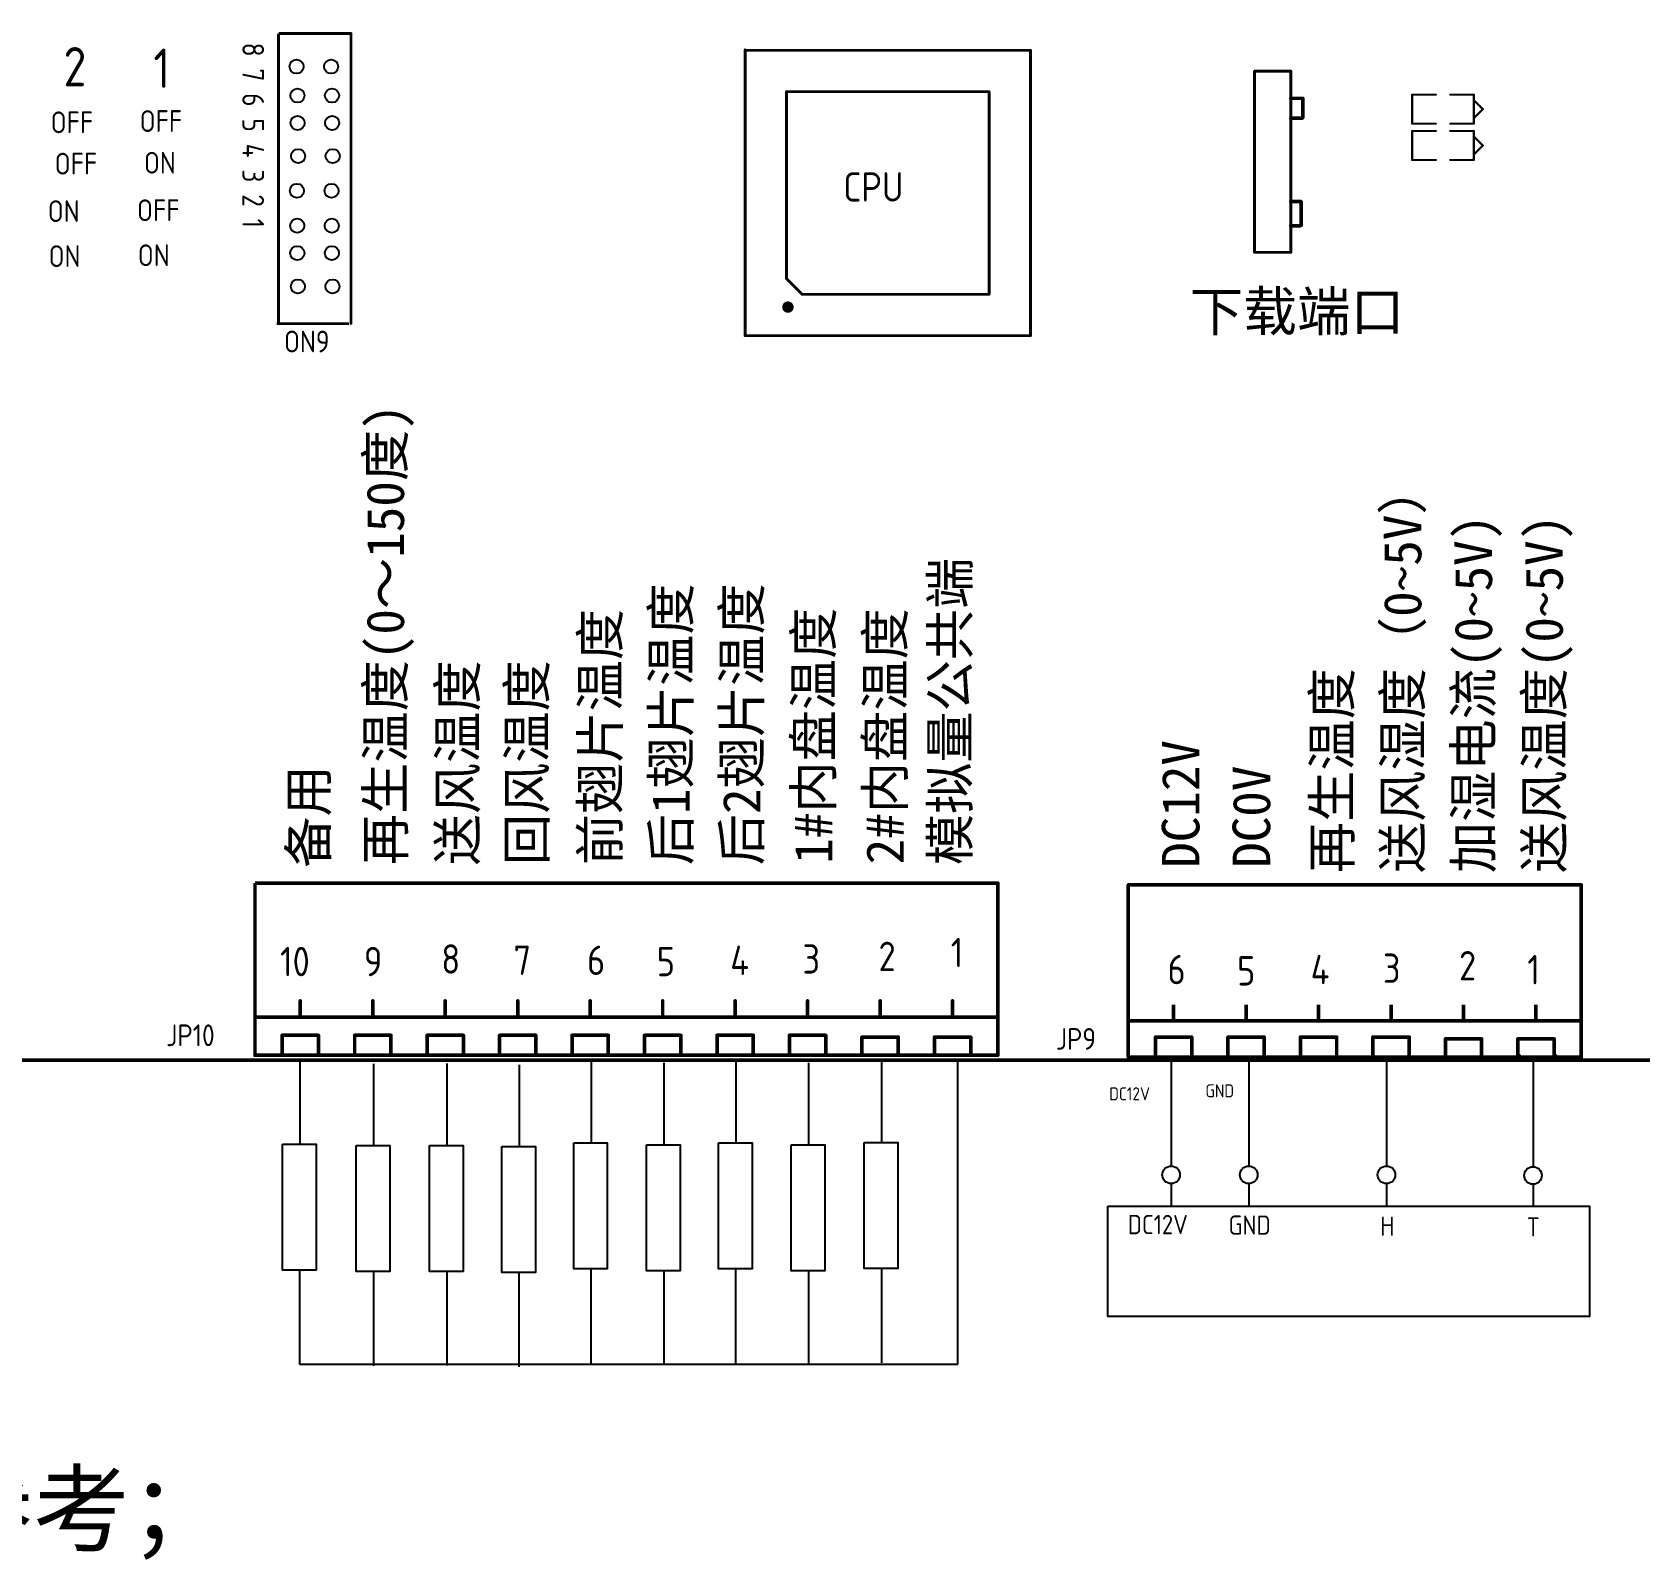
# Model space of a CAD drawing. Extents: x -87154 to -63886, y -546563 to -518689.
# Drawn here: x -78416 to -71871, y -530827 to -524606 of the extents above; entities that cross this region are included whole.
import ezdxf

# ---------------------------------------------------------------- set-up
doc = ezdxf.new("R2010")
doc.units = 0
doc.header["$LTSCALE"] = 1000
doc.header["$MEASUREMENT"] = 0
doc.linetypes.add('ACAD_ISO07W100', pattern=[3, 0, -3])
for name, color, linetype in [('BOTTOMSOLDER', 250, 'Continuous'), ('KEEPOUTLAYER', 250, 'Continuous'), ('TOPOVERLAY', 250, 'Continuous')]:
    doc.layers.add(name, color=color, linetype=linetype)
doc.styles.get("Standard").update_dxf_attribs({"font": 'gbenor.shx', "bigfont": 'gbcbig.shx'})
doc.styles.add('宋体', font='', dxfattribs={"width": 0.8})
doc.styles.get('宋体').set_extended_font_data('SimSun')

msp = doc.modelspace()

# ---------------------------------------------------------------- linework, layer by layer
for p, q in [((-73779.5, -528792.3), (-73779.5, -529223.3)), ((-73463.7, -528792.3), (-73463.7, -529223.3)), ((-72902.9, -528792.3), (-72902.9, -529223.3)), ((-72306.4, -528795), (-72306.4, -529226)), ((-73779.5, -529295.2), (-73779.5, -529386.9)), ((-73463.7, -529295.2), (-73463.7, -529386.9)), ((-72902.9, -529295.2), (-72902.9, -529386.9)), ((-72306.4, -529297.8), (-72306.4, -529389.6))]:
    msp.add_line(p, q)
msp.add_lwpolyline([(-74036.6, -529386.9), (-72077, -529386.9), (-72077, -529835.6), (-74036.6, -529835.6)], close=True)
at = {"color": 0, "lineweight": -2}
for centre in [(-73779.5, -529259.2), (-73463.7, -529259.2), (-72902.9, -529259.2), (-72306.4, -529261.9)]:
    msp.add_circle(centre, 35.9, dxfattribs=at)
at = {"layer": 'BOTTOMSOLDER', "color": 0, "linetype": 'Continuous'}
for p, q in [((-77326.7, -528800.9), (-77326.7, -529134)), ((-77026.4, -528806.7), (-77026.4, -529139.8)), ((-76727.7, -528806.3), (-76727.7, -529139.4)), ((-76433.7, -528810.8), (-76433.7, -529143.9)), ((-76140.9, -528795.8), (-76140.9, -529128.9)), ((-75844.4, -528803.3), (-75844.4, -529136.4)), ((-75551.7, -528795.8), (-75551.7, -529128.9)), ((-75255.2, -528803.3), (-75255.2, -529136.4)), ((-74958, -528794.8), (-74958, -529127.9)), ((-74648.2, -530030.8), (-74648.2, -528792.3)), ((-72126.8, -528792.3), (-72126.8, -528792.3)), ((-77326.7, -529134), (-77326.7, -529134)), ((-77026.4, -529139.8), (-77026.4, -529139.8)), ((-76727.7, -529139.4), (-76727.7, -529139.4)), ((-76433.7, -529143.9), (-76433.7, -529143.9)), ((-76140.9, -529128.9), (-76140.9, -529128.9)), ((-75844.4, -529136.4), (-75844.4, -529136.4)), ((-75551.7, -529128.9), (-75551.7, -529128.9)), ((-75255.2, -529136.4), (-75255.2, -529136.4)), ((-74958, -529127.9), (-74958, -529127.9)), ((-77327.7, -529649.3), (-77327.7, -530030.8)), ((-77027.3, -529655.2), (-77027.3, -530036.6)), ((-76728.7, -529654.8), (-76728.7, -530036.2)), ((-76434.6, -529659.3), (-76434.6, -530040.7)), ((-76141.9, -529644.3), (-76141.9, -530025.7)), ((-75845.4, -529651.8), (-75845.4, -530033.2)), ((-75552.6, -529644.3), (-75552.6, -530025.7)), ((-75256.1, -529651.8), (-75256.1, -530033.2)), ((-74959, -529643.3), (-74959, -530024.7)), ((-77327.7, -530030.8), (-74648.2, -530030.8))]:
    msp.add_line(p, q, dxfattribs=at)
for points in [[(-77397.5, -529134), (-77260.6, -529134), (-77260.6, -529647.1), (-77397.5, -529647.1)], [(-77097.2, -529139.8), (-76960.3, -529139.8), (-76960.3, -529652.9), (-77097.2, -529652.9)], [(-76798.5, -529139.4), (-76661.6, -529139.4), (-76661.6, -529652.5), (-76798.5, -529652.5)], [(-76504.4, -529143.9), (-76367.5, -529143.9), (-76367.5, -529657), (-76504.4, -529657)], [(-76211.7, -529128.9), (-76074.8, -529128.9), (-76074.8, -529642), (-76211.7, -529642)], [(-75915.2, -529136.4), (-75778.3, -529136.4), (-75778.3, -529649.5), (-75915.2, -529649.5)], [(-75622.4, -529128.9), (-75485.6, -529128.9), (-75485.6, -529642), (-75622.4, -529642)], [(-75325.9, -529136.4), (-75189.1, -529136.4), (-75189.1, -529649.5), (-75325.9, -529649.5)], [(-75028.8, -529127.9), (-74891.9, -529127.9), (-74891.9, -529641), (-75028.8, -529641)]]:
    msp.add_lwpolyline(points, close=True, dxfattribs=at)
for centre in [(-77339.9, -524746.3), (-77339.9, -524746.3), (-77199.2, -524746.3), (-77199.2, -524746.3), (-77336.4, -524864.7), (-77195.7, -524864.7), (-77336, -524976.2), (-77336, -524976.2), (-77195.3, -524976.2), (-77195.3, -524976.2), (-77333.6, -525110.9), (-77192.9, -525110.9), (-77338.4, -525252.4), (-77338.4, -525252.4), (-77197.7, -525252.4), (-77197.7, -525252.4), (-77337.4, -525394.5), (-77196.7, -525394.5), (-77336.9, -525505.9), (-77336.9, -525505.9), (-77196.2, -525505.9), (-77196.2, -525505.9), (-77334.6, -525641.7), (-77193.9, -525641.7)]:
    msp.add_circle(centre, 28.7, dxfattribs=at)
at = {"layer": 'KEEPOUTLAYER', "color": 0, "const_width": 14.8}
msp.add_lwpolyline([(-81084.5, -528792.3), (-64125.6, -528792.3)], dxfattribs=at)
at = {"layer": 'TOPOVERLAY', "color": 0}
for points, const_width in [([(-77413.2, -525792.3), (-77413.2, -524612.2)], 11.6), ([(-77413.2, -524612.2), (-77118.2, -524612.2)], 11.6), ([(-77118.2, -525792.3), (-77118.2, -524612.2)], 11.6), ([(-75513.9, -525842.1), (-75513.9, -524678.6)], 11.6), ([(-75513.9, -524680.5), (-74352.3, -524680.5)], 11.6), ([(-74352.3, -525842.1), (-74352.3, -524680.5)], 11.6), ([(-73439.9, -525502.8), (-73439.9, -524765.2)], 11.6), ([(-73439.9, -524765.2), (-73292.3, -524765.2)], 11.6), ([(-73292.3, -525502.8), (-73292.3, -524765.2)], 11.6), ([(-75345.5, -525609.8), (-75345.5, -524849)], 11.6), ([(-75345.5, -524849), (-74520.7, -524849)], 11.6), ([(-74520.7, -525673.7), (-74520.7, -524849)], 11.6), ([(-73292.3, -524875.9), (-73243.6, -524875.9)], 14.8), ([(-73243.6, -524954.1), (-73243.6, -524875.9)], 14.8), ([(-72798.1, -524861.1), (-72702.3, -524861.1)], 8.85), ([(-72798.1, -524979.1), (-72798.1, -524861.1)], 8.85), ([(-72643.2, -524861.1), (-72547.4, -524861.1)], 8.85), ([(-72547.4, -524979.1), (-72547.4, -524861.1)], 8.85), ([(-72547.4, -524883.3), (-72510.5, -524920.1)], 8.85), ([(-73292.3, -524957), (-73280.9, -524957)], 14.8), ([(-73280.9, -524957), (-73258, -524957)], 14.8), ([(-73258, -524957), (-73246.6, -524957)], 14.8), ([(-73246.6, -524957), (-73243.6, -524954.1)], 14.8), ([(-72547.4, -524957), (-72510.5, -524920.1)], 8.85), ([(-72798.1, -524979.1), (-72702.3, -524979.1)], 8.85), ([(-72798.1, -525008.6), (-72702.3, -525008.6)], 8.85), ([(-72798.1, -525126.7), (-72798.1, -525008.6)], 8.85), ([(-72643.2, -524979.1), (-72547.4, -524979.1)], 8.85), ([(-72643.2, -525008.6), (-72547.4, -525008.6)], 8.85), ([(-72547.4, -525126.7), (-72547.4, -525008.6)], 8.85), ([(-72547.4, -525030.8), (-72510.5, -525067.7)], 8.85), ([(-72547.4, -525104.5), (-72510.5, -525067.7)], 8.85), ([(-72798.1, -525126.7), (-72702.3, -525126.7)], 8.85), ([(-72643.2, -525126.7), (-72547.4, -525126.7)], 8.85), ([(-73292.3, -525296.3), (-73251, -525296.3)], 14.8), ([(-73251, -525296.3), (-73249.6, -525297.8)], 14.8), ([(-73249.6, -525392.2), (-73249.6, -525297.8)], 14.8), ([(-73292.3, -525395.1), (-73255.5, -525395.1)], 14.8), ([(-73255.5, -525395.1), (-73249.6, -525392.2)], 14.8), ([(-73439.9, -525502.8), (-73292.3, -525502.8)], 11.6), ([(-75345.5, -525609.8), (-75281.6, -525673.7)], 11.6), ([(-75281.6, -525673.7), (-74520.7, -525673.7)], 11.6), ([(-77421.6, -525793.6), (-77126.5, -525793.6)], 11.6), ([(-75513.9, -525842.1), (-74352.3, -525842.1)], 11.6), ([(-77509.1, -528772.2), (-77509.1, -528071.5)], 14.8), ([(-77509.1, -528071.5), (-74485, -528071.5)], 14.8), ([(-74485, -528772.2), (-74485, -528071.5)], 14.8), ([(-73953.9, -528078.9), (-72109.9, -528078.9)], 14.8), ([(-73953.9, -528779.6), (-73953.9, -528078.9)], 14.8), ([(-72109.9, -528779.6), (-72109.9, -528078.9)], 14.8), ([(-77324.7, -528617.3), (-77324.7, -528551)], 14.8), ([(-77029.7, -528617.3), (-77029.7, -528551)], 14.8), ([(-76734.6, -528617.3), (-76734.6, -528551)], 14.8), ([(-76439.6, -528617.3), (-76439.6, -528551)], 14.8), ([(-76144.6, -528617.3), (-76144.6, -528551)], 14.8), ([(-75849.5, -528617.3), (-75849.5, -528551)], 14.8), ([(-75554.5, -528617.3), (-75554.5, -528551)], 14.8), ([(-75259.4, -528617.3), (-75259.4, -528551)], 14.8), ([(-74964.4, -528617.3), (-74964.4, -528551)], 14.8), ([(-74669.4, -528617.3), (-74669.4, -528551)], 14.8), ([(-73769.5, -528632.1), (-73769.5, -528565.7)], 14.8), ([(-73474.5, -528632.1), (-73474.5, -528565.7)], 14.8), ([(-73179.4, -528632.1), (-73179.4, -528565.7)], 14.8), ([(-72884.4, -528632.1), (-72884.4, -528565.7)], 14.8), ([(-72589.3, -528632.1), (-72589.3, -528565.7)], 14.8), ([(-72294.3, -528632.1), (-72294.3, -528565.7)], 14.8), ([(-77509.1, -528617.3), (-75665.1, -528617.3)], 14.8), ([(-75738.9, -528617.3), (-74485, -528617.3)], 14.8), ([(-73953.9, -528632.1), (-73297.4, -528632.1)], 14.8), ([(-73363.8, -528632.1), (-72109.9, -528632.1)], 14.8), ([(-77398.5, -528764.9), (-77398.5, -528691.1)], 14.8), ([(-77398.5, -528691.1), (-77251, -528691.1)], 14.8), ([(-77251, -528764.9), (-77251, -528691.1)], 14.8), ([(-77103.4, -528691.1), (-76955.9, -528691.1)], 14.8), ([(-77103.4, -528764.9), (-77103.4, -528691.1)], 14.8), ([(-76955.9, -528764.9), (-76955.9, -528691.1)], 14.8), ([(-76808.4, -528764.9), (-76808.4, -528691.1)], 14.8), ([(-76808.4, -528691.1), (-76660.9, -528691.1)], 14.8), ([(-76660.9, -528764.9), (-76660.9, -528691.1)], 14.8), ([(-76513.4, -528691.1), (-76365.8, -528691.1)], 14.8), ([(-76513.4, -528764.9), (-76513.4, -528691.1)], 14.8), ([(-76365.8, -528764.9), (-76365.8, -528691.1)], 14.8), ([(-76218.3, -528691.1), (-76070.8, -528691.1)], 14.8), ([(-76218.3, -528764.9), (-76218.3, -528691.1)], 14.8), ([(-76070.8, -528764.9), (-76070.8, -528691.1)], 14.8), ([(-75923.3, -528691.1), (-75775.8, -528691.1)], 14.8), ([(-75923.3, -528764.9), (-75923.3, -528691.1)], 14.8), ([(-75775.8, -528764.9), (-75775.8, -528691.1)], 14.8), ([(-75628.2, -528691.1), (-75480.7, -528691.1)], 14.8), ([(-75628.2, -528764.9), (-75628.2, -528691.1)], 14.8), ([(-75480.7, -528764.9), (-75480.7, -528691.1)], 14.8), ([(-75333.2, -528764.9), (-75333.2, -528691.1)], 14.8), ([(-75333.2, -528691.1), (-75185.7, -528691.1)], 14.8), ([(-75185.7, -528764.9), (-75185.7, -528691.1)], 14.8), ([(-75038.2, -528772.2), (-75038.2, -528698.5)], 14.8), ([(-75038.2, -528698.5), (-74890.6, -528698.5)], 14.8), ([(-74890.6, -528772.2), (-74890.6, -528698.5)], 14.8), ([(-74743.1, -528698.5), (-74595.6, -528698.5)], 14.8), ([(-74743.1, -528772.2), (-74743.1, -528698.5)], 14.8), ([(-74595.6, -528772.2), (-74595.6, -528698.5)], 14.8), ([(-73843.3, -528772.2), (-73843.3, -528698.5)], 14.8), ([(-73843.3, -528698.5), (-73695.7, -528698.5)], 14.8), ([(-73695.7, -528772.2), (-73695.7, -528698.5)], 14.8), ([(-73548.2, -528772.2), (-73548.2, -528698.5)], 14.8), ([(-73548.2, -528698.5), (-73400.7, -528698.5)], 14.8), ([(-73400.7, -528772.2), (-73400.7, -528698.5)], 14.8), ([(-73253.2, -528772.2), (-73253.2, -528698.5)], 14.8), ([(-73253.2, -528698.5), (-73105.7, -528698.5)], 14.8), ([(-73105.7, -528772.2), (-73105.7, -528698.5)], 14.8), ([(-72958.1, -528698.5), (-72810.6, -528698.5)], 14.8), ([(-72958.1, -528772.2), (-72958.1, -528698.5)], 14.8), ([(-72810.6, -528772.2), (-72810.6, -528698.5)], 14.8), ([(-72663.1, -528705.8), (-72515.6, -528705.8)], 14.8), ([(-72663.1, -528779.6), (-72663.1, -528705.8)], 14.8), ([(-72515.6, -528779.6), (-72515.6, -528705.8)], 14.8), ([(-72368.1, -528779.6), (-72368.1, -528705.8)], 14.8), ([(-72368.1, -528705.8), (-72220.5, -528705.8)], 14.8), ([(-72220.5, -528779.6), (-72220.5, -528705.8)], 14.8), ([(-77509.1, -528772.2), (-74485, -528772.2)], 14.8), ([(-73953.9, -528779.6), (-72109.9, -528779.6)], 14.8)]:
    msp.add_lwpolyline(points, dxfattribs=dict(at, const_width=const_width))
for points, const_width in [([(-77121.1, -524612.2, 1), (-77115.3, -524612.2, 1)], 5.81), ([(-77121.1, -524612.2, 1), (-77115.3, -524612.2, 1)], 5.81), ([(-75516.8, -524678.6, 1), (-75511, -524678.6, 1)], 5.81), ([(-75516.8, -524680.5, 1), (-75511, -524680.5, 1)], 5.81), ([(-74355.2, -524680.5, 1), (-74349.4, -524680.5, 1)], 5.81), ([(-74355.2, -524680.5, 1), (-74349.4, -524680.5, 1)], 5.81), ([(-73442.8, -524765.2, 1), (-73436.9, -524765.2, 1)], 5.81), ([(-73442.8, -524765.2, 1), (-73436.9, -524765.2, 1)], 5.81), ([(-73295.2, -524765.2, 1), (-73289.4, -524765.2, 1)], 5.81), ([(-73295.2, -524765.2, 1), (-73289.4, -524765.2, 1)], 5.81), ([(-75348.4, -524849, 1), (-75342.6, -524849, 1)], 5.81), ([(-75348.4, -524849, 1), (-75342.6, -524849, 1)], 5.81), ([(-74523.6, -524849, 1), (-74517.8, -524849, 1)], 5.81), ([(-74523.6, -524849, 1), (-74517.8, -524849, 1)], 5.81), ([(-73296, -524875.9, 1), (-73288.6, -524875.9, 1)], 7.38), ([(-73247.3, -524875.9, 1), (-73240, -524875.9, 1)], 7.38), ([(-73247.3, -524875.9, 1), (-73240, -524875.9, 1)], 7.38), ([(-72800.4, -524861.1, 1), (-72795.9, -524861.1, 1)], 4.43), ([(-72800.4, -524861.1, 1), (-72795.9, -524861.1, 1)], 4.43), ([(-72704.5, -524861.1, 1), (-72700, -524861.1, 1)], 4.43), ([(-72645.5, -524861.1, 1), (-72641, -524861.1, 1)], 4.43), ([(-72549.6, -524861.1, 1), (-72545.1, -524861.1, 1)], 4.43), ([(-72549.6, -524861.1, 1), (-72545.1, -524861.1, 1)], 4.43), ([(-72549.6, -524883.3, 1), (-72545.1, -524883.3, 1)], 4.43), ([(-73296, -524957, 1), (-73288.6, -524957, 1)], 7.38), ([(-73284.6, -524957, 1), (-73277.2, -524957, 1)], 7.38), ([(-73284.6, -524957, 1), (-73277.2, -524957, 1)], 7.38), ([(-73261.7, -524957, 1), (-73254.3, -524957, 1)], 7.38), ([(-73261.7, -524957, 1), (-73254.3, -524957, 1)], 7.38), ([(-73250.3, -524957, 1), (-73242.9, -524957, 1)], 7.38), ([(-73250.3, -524957, 1), (-73242.9, -524957, 1)], 7.38), ([(-73247.3, -524954.1, 1), (-73240, -524954.1, 1)], 7.38), ([(-73247.3, -524954.1, 1), (-73240, -524954.1, 1)], 7.38), ([(-72549.6, -524957, 1), (-72545.1, -524957, 1)], 4.43), ([(-72512.7, -524920.1, 1), (-72508.3, -524920.1, 1)], 4.43), ([(-72512.7, -524920.1, 1), (-72508.3, -524920.1, 1)], 4.43), ([(-72800.4, -524979.1, 1), (-72795.9, -524979.1, 1)], 4.43), ([(-72800.4, -524979.1, 1), (-72795.9, -524979.1, 1)], 4.43), ([(-72800.4, -525008.6, 1), (-72795.9, -525008.6, 1)], 4.43), ([(-72800.4, -525008.6, 1), (-72795.9, -525008.6, 1)], 4.43), ([(-72704.5, -524979.1, 1), (-72700, -524979.1, 1)], 4.43), ([(-72704.5, -525008.6, 1), (-72700, -525008.6, 1)], 4.43), ([(-72645.5, -524979.1, 1), (-72641, -524979.1, 1)], 4.43), ([(-72645.5, -525008.6, 1), (-72641, -525008.6, 1)], 4.43), ([(-72549.6, -524979.1, 1), (-72545.1, -524979.1, 1)], 4.43), ([(-72549.6, -524979.1, 1), (-72545.1, -524979.1, 1)], 4.43), ([(-72549.6, -525008.6, 1), (-72545.1, -525008.6, 1)], 4.43), ([(-72549.6, -525008.6, 1), (-72545.1, -525008.6, 1)], 4.43), ([(-72549.6, -525030.8, 1), (-72545.1, -525030.8, 1)], 4.43), ([(-72512.7, -525067.7, 1), (-72508.3, -525067.7, 1)], 4.43), ([(-72512.7, -525067.7, 1), (-72508.3, -525067.7, 1)], 4.43), ([(-72800.4, -525126.7, 1), (-72795.9, -525126.7, 1)], 4.43), ([(-72800.4, -525126.7, 1), (-72795.9, -525126.7, 1)], 4.43), ([(-72704.5, -525126.7, 1), (-72700, -525126.7, 1)], 4.43), ([(-72645.5, -525126.7, 1), (-72641, -525126.7, 1)], 4.43), ([(-72549.6, -525104.5, 1), (-72545.1, -525104.5, 1)], 4.43), ([(-72549.6, -525126.7, 1), (-72545.1, -525126.7, 1)], 4.43), ([(-72549.6, -525126.7, 1), (-72545.1, -525126.7, 1)], 4.43), ([(-73296, -525296.3, 1), (-73288.6, -525296.3, 1)], 7.38), ([(-73254.7, -525296.3, 1), (-73247.3, -525296.3, 1)], 7.38), ([(-73254.7, -525296.3, 1), (-73247.3, -525296.3, 1)], 7.38), ([(-73253.2, -525297.8, 1), (-73245.9, -525297.8, 1)], 7.38), ([(-73253.2, -525297.8, 1), (-73245.9, -525297.8, 1)], 7.38), ([(-73296, -525395.1, 1), (-73288.6, -525395.1, 1)], 7.38), ([(-73259.1, -525395.1, 1), (-73251.8, -525395.1, 1)], 7.38), ([(-73259.1, -525395.1, 1), (-73251.8, -525395.1, 1)], 7.38), ([(-73253.2, -525392.2, 1), (-73245.9, -525392.2, 1)], 7.38), ([(-73253.2, -525392.2, 1), (-73245.9, -525392.2, 1)], 7.38), ([(-73442.8, -525502.8, 1), (-73436.9, -525502.8, 1)], 5.81), ([(-73442.8, -525502.8, 1), (-73436.9, -525502.8, 1)], 5.81), ([(-73295.2, -525502.8, 1), (-73289.4, -525502.8, 1)], 5.81), ([(-73295.2, -525502.8, 1), (-73289.4, -525502.8, 1)], 5.81), ([(-75348.4, -525609.8, 1), (-75342.6, -525609.8, 1)], 5.81), ([(-75348.4, -525609.8, 1), (-75342.6, -525609.8, 1)], 5.81), ([(-75284.5, -525673.7, 1), (-75278.7, -525673.7, 1)], 5.81), ([(-75284.5, -525673.7, 1), (-75278.7, -525673.7, 1)], 5.81), ([(-74523.6, -525673.7, 1), (-74517.8, -525673.7, 1)], 5.81), ([(-74523.6, -525673.7, 1), (-74517.8, -525673.7, 1)], 5.81), ([(-75328, -525726, 1), (-75351.3, -525726, 1)], 23.2), ([(-75357.1, -525726, 1), (-75345.5, -525726, 1)], 11.6), ([(-75333.8, -525726, 1), (-75322.2, -525726, 1)], 11.6), ([(-77416.1, -525792.3, 1), (-77410.3, -525792.3, 1)], 5.81), ([(-77416.1, -525792.3, 1), (-77410.3, -525792.3, 1)], 5.81), ([(-77121.1, -525792.3, 1), (-77115.3, -525792.3, 1)], 5.81), ([(-77121.1, -525792.3, 1), (-77115.3, -525792.3, 1)], 5.81), ([(-75516.8, -525842.1, 1), (-75511, -525842.1, 1)], 5.81), ([(-75516.8, -525842.1, 1), (-75511, -525842.1, 1)], 5.81), ([(-74355.2, -525842.1, 1), (-74349.4, -525842.1, 1)], 5.81), ([(-74355.2, -525842.1, 1), (-74349.4, -525842.1, 1)], 5.81), ([(-74488.7, -528071.5, 1), (-74481.3, -528071.5, 1)], 7.38), ([(-74488.7, -528071.5, 1), (-74481.3, -528071.5, 1)], 7.38), ([(-73957.6, -528078.9, 1), (-73950.2, -528078.9, 1)], 7.38), ([(-73957.6, -528078.9, 1), (-73950.2, -528078.9, 1)], 7.38), ([(-72113.6, -528078.9, 1), (-72106.2, -528078.9, 1)], 7.38), ([(-72113.6, -528078.9, 1), (-72106.2, -528078.9, 1)], 7.38), ([(-77328.4, -528551, 1), (-77321, -528551, 1)], 7.38), ([(-77033.4, -528551, 1), (-77026, -528551, 1)], 7.38), ([(-76738.3, -528551, 1), (-76730.9, -528551, 1)], 7.38), ([(-76443.3, -528551, 1), (-76435.9, -528551, 1)], 7.38), ([(-76148.2, -528551, 1), (-76140.9, -528551, 1)], 7.38), ([(-75853.2, -528551, 1), (-75845.8, -528551, 1)], 7.38), ([(-75558.2, -528551, 1), (-75550.8, -528551, 1)], 7.38), ([(-75263.1, -528551, 1), (-75255.8, -528551, 1)], 7.38), ([(-74968.1, -528551, 1), (-74960.7, -528551, 1)], 7.38), ([(-74673.1, -528551, 1), (-74665.7, -528551, 1)], 7.38), ([(-77512.8, -528617.3, 1), (-77505.4, -528617.3, 1)], 7.38), ([(-77328.4, -528617.3, 1), (-77321, -528617.3, 1)], 7.38), ([(-77033.4, -528617.3, 1), (-77026, -528617.3, 1)], 7.38), ([(-76738.3, -528617.3, 1), (-76730.9, -528617.3, 1)], 7.38), ([(-76443.3, -528617.3, 1), (-76435.9, -528617.3, 1)], 7.38), ([(-76148.2, -528617.3, 1), (-76140.9, -528617.3, 1)], 7.38), ([(-75853.2, -528617.3, 1), (-75845.8, -528617.3, 1)], 7.38), ([(-75742.6, -528617.3, 1), (-75735.2, -528617.3, 1)], 7.38), ([(-75668.8, -528617.3, 1), (-75661.4, -528617.3, 1)], 7.38), ([(-75558.2, -528617.3, 1), (-75550.8, -528617.3, 1)], 7.38), ([(-75263.1, -528617.3, 1), (-75255.8, -528617.3, 1)], 7.38), ([(-74968.1, -528617.3, 1), (-74960.7, -528617.3, 1)], 7.38), ([(-74673.1, -528617.3, 1), (-74665.7, -528617.3, 1)], 7.38), ([(-74488.7, -528617.3, 1), (-74481.3, -528617.3, 1)], 7.38), ([(-73957.6, -528632.1, 1), (-73950.2, -528632.1, 1)], 7.38), ([(-73773.2, -528632.1, 1), (-73765.8, -528632.1, 1)], 7.38), ([(-73478.1, -528632.1, 1), (-73470.8, -528632.1, 1)], 7.38), ([(-73367.5, -528632.1, 1), (-73360.1, -528632.1, 1)], 7.38), ([(-73301.1, -528632.1, 1), (-73293.7, -528632.1, 1)], 7.38), ([(-73183.1, -528632.1, 1), (-73175.7, -528632.1, 1)], 7.38), ([(-72888.1, -528632.1, 1), (-72880.7, -528632.1, 1)], 7.38), ([(-72593, -528632.1, 1), (-72585.7, -528632.1, 1)], 7.38), ([(-72298, -528632.1, 1), (-72290.6, -528632.1, 1)], 7.38), ([(-72113.6, -528632.1, 1), (-72106.2, -528632.1, 1)], 7.38), ([(-77402.2, -528691.1, 1), (-77394.8, -528691.1, 1)], 7.38), ([(-77402.2, -528691.1, 1), (-77394.8, -528691.1, 1)], 7.38), ([(-77254.6, -528691.1, 1), (-77247.3, -528691.1, 1)], 7.38), ([(-77254.6, -528691.1, 1), (-77247.3, -528691.1, 1)], 7.38), ([(-77107.1, -528691.1, 1), (-77099.7, -528691.1, 1)], 7.38), ([(-77107.1, -528691.1, 1), (-77099.7, -528691.1, 1)], 7.38), ([(-76959.6, -528691.1, 1), (-76952.2, -528691.1, 1)], 7.38), ([(-76959.6, -528691.1, 1), (-76952.2, -528691.1, 1)], 7.38), ([(-76812.1, -528691.1, 1), (-76804.7, -528691.1, 1)], 7.38), ([(-76812.1, -528691.1, 1), (-76804.7, -528691.1, 1)], 7.38), ([(-76664.6, -528691.1, 1), (-76657.2, -528691.1, 1)], 7.38), ([(-76664.6, -528691.1, 1), (-76657.2, -528691.1, 1)], 7.38), ([(-76517, -528691.1, 1), (-76509.7, -528691.1, 1)], 7.38), ([(-76517, -528691.1, 1), (-76509.7, -528691.1, 1)], 7.38), ([(-76369.5, -528691.1, 1), (-76362.2, -528691.1, 1)], 7.38), ([(-76369.5, -528691.1, 1), (-76362.2, -528691.1, 1)], 7.38), ([(-76222, -528691.1, 1), (-76214.6, -528691.1, 1)], 7.38), ([(-76222, -528691.1, 1), (-76214.6, -528691.1, 1)], 7.38), ([(-76074.5, -528691.1, 1), (-76067.1, -528691.1, 1)], 7.38), ([(-76074.5, -528691.1, 1), (-76067.1, -528691.1, 1)], 7.38), ([(-75927, -528691.1, 1), (-75919.6, -528691.1, 1)], 7.38), ([(-75927, -528691.1, 1), (-75919.6, -528691.1, 1)], 7.38), ([(-75779.4, -528691.1, 1), (-75772.1, -528691.1, 1)], 7.38), ([(-75779.4, -528691.1, 1), (-75772.1, -528691.1, 1)], 7.38), ([(-75631.9, -528691.1, 1), (-75624.6, -528691.1, 1)], 7.38), ([(-75631.9, -528691.1, 1), (-75624.6, -528691.1, 1)], 7.38), ([(-75484.4, -528691.1, 1), (-75477, -528691.1, 1)], 7.38), ([(-75484.4, -528691.1, 1), (-75477, -528691.1, 1)], 7.38), ([(-75336.9, -528691.1, 1), (-75329.5, -528691.1, 1)], 7.38), ([(-75336.9, -528691.1, 1), (-75329.5, -528691.1, 1)], 7.38), ([(-75189.4, -528691.1, 1), (-75182, -528691.1, 1)], 7.38), ([(-75189.4, -528691.1, 1), (-75182, -528691.1, 1)], 7.38), ([(-75041.9, -528698.5, 1), (-75034.5, -528698.5, 1)], 7.38), ([(-75041.9, -528698.5, 1), (-75034.5, -528698.5, 1)], 7.38), ([(-74894.3, -528698.5, 1), (-74887, -528698.5, 1)], 7.38), ([(-74894.3, -528698.5, 1), (-74887, -528698.5, 1)], 7.38), ([(-74746.8, -528698.5, 1), (-74739.4, -528698.5, 1)], 7.38), ([(-74746.8, -528698.5, 1), (-74739.4, -528698.5, 1)], 7.38), ([(-74599.3, -528698.5, 1), (-74591.9, -528698.5, 1)], 7.38), ([(-74599.3, -528698.5, 1), (-74591.9, -528698.5, 1)], 7.38), ([(-73846.9, -528698.5, 1), (-73839.6, -528698.5, 1)], 7.38), ([(-73846.9, -528698.5, 1), (-73839.6, -528698.5, 1)], 7.38), ([(-73699.4, -528698.5, 1), (-73692.1, -528698.5, 1)], 7.38), ([(-73699.4, -528698.5, 1), (-73692.1, -528698.5, 1)], 7.38), ([(-73551.9, -528698.5, 1), (-73544.5, -528698.5, 1)], 7.38), ([(-73551.9, -528698.5, 1), (-73544.5, -528698.5, 1)], 7.38), ([(-73404.4, -528698.5, 1), (-73397, -528698.5, 1)], 7.38), ([(-73404.4, -528698.5, 1), (-73397, -528698.5, 1)], 7.38), ([(-73256.9, -528698.5, 1), (-73249.5, -528698.5, 1)], 7.38), ([(-73256.9, -528698.5, 1), (-73249.5, -528698.5, 1)], 7.38), ([(-73109.4, -528698.5, 1), (-73102, -528698.5, 1)], 7.38), ([(-73109.4, -528698.5, 1), (-73102, -528698.5, 1)], 7.38), ([(-72961.8, -528698.5, 1), (-72954.5, -528698.5, 1)], 7.38), ([(-72961.8, -528698.5, 1), (-72954.5, -528698.5, 1)], 7.38), ([(-72814.3, -528698.5, 1), (-72806.9, -528698.5, 1)], 7.38), ([(-72814.3, -528698.5, 1), (-72806.9, -528698.5, 1)], 7.38), ([(-72666.8, -528705.8, 1), (-72659.4, -528705.8, 1)], 7.38), ([(-72666.8, -528705.8, 1), (-72659.4, -528705.8, 1)], 7.38), ([(-72519.3, -528705.8, 1), (-72511.9, -528705.8, 1)], 7.38), ([(-72519.3, -528705.8, 1), (-72511.9, -528705.8, 1)], 7.38), ([(-72371.8, -528705.8, 1), (-72364.4, -528705.8, 1)], 7.38), ([(-72371.8, -528705.8, 1), (-72364.4, -528705.8, 1)], 7.38), ([(-72224.2, -528705.8, 1), (-72216.9, -528705.8, 1)], 7.38), ([(-72224.2, -528705.8, 1), (-72216.9, -528705.8, 1)], 7.38), ([(-77402.2, -528764.9, 1), (-77394.8, -528764.9, 1)], 7.38), ([(-77254.6, -528764.9, 1), (-77247.3, -528764.9, 1)], 7.38), ([(-77107.1, -528764.9, 1), (-77099.7, -528764.9, 1)], 7.38), ([(-76959.6, -528764.9, 1), (-76952.2, -528764.9, 1)], 7.38), ([(-76812.1, -528764.9, 1), (-76804.7, -528764.9, 1)], 7.38), ([(-76664.6, -528764.9, 1), (-76657.2, -528764.9, 1)], 7.38), ([(-76517, -528764.9, 1), (-76509.7, -528764.9, 1)], 7.38), ([(-76369.5, -528764.9, 1), (-76362.2, -528764.9, 1)], 7.38), ([(-76222, -528764.9, 1), (-76214.6, -528764.9, 1)], 7.38), ([(-76074.5, -528764.9, 1), (-76067.1, -528764.9, 1)], 7.38), ([(-75927, -528764.9, 1), (-75919.6, -528764.9, 1)], 7.38), ([(-75779.4, -528764.9, 1), (-75772.1, -528764.9, 1)], 7.38), ([(-75631.9, -528764.9, 1), (-75624.6, -528764.9, 1)], 7.38), ([(-75484.4, -528764.9, 1), (-75477, -528764.9, 1)], 7.38), ([(-75336.9, -528764.9, 1), (-75329.5, -528764.9, 1)], 7.38), ([(-75189.4, -528764.9, 1), (-75182, -528764.9, 1)], 7.38), ([(-77512.8, -528772.2, 1), (-77505.4, -528772.2, 1)], 7.38), ([(-77512.8, -528772.2, 1), (-77505.4, -528772.2, 1)], 7.38), ([(-75041.9, -528772.2, 1), (-75034.5, -528772.2, 1)], 7.38), ([(-74894.3, -528772.2, 1), (-74887, -528772.2, 1)], 7.38), ([(-74746.8, -528772.2, 1), (-74739.4, -528772.2, 1)], 7.38), ([(-74599.3, -528772.2, 1), (-74591.9, -528772.2, 1)], 7.38), ([(-74488.7, -528772.2, 1), (-74481.3, -528772.2, 1)], 7.38), ([(-74488.7, -528772.2, 1), (-74481.3, -528772.2, 1)], 7.38), ([(-73957.6, -528779.6, 1), (-73950.2, -528779.6, 1)], 7.38), ([(-73957.6, -528779.6, 1), (-73950.2, -528779.6, 1)], 7.38), ([(-73846.9, -528772.2, 1), (-73839.6, -528772.2, 1)], 7.38), ([(-73699.4, -528772.2, 1), (-73692.1, -528772.2, 1)], 7.38), ([(-73551.9, -528772.2, 1), (-73544.5, -528772.2, 1)], 7.38), ([(-73404.4, -528772.2, 1), (-73397, -528772.2, 1)], 7.38), ([(-73256.9, -528772.2, 1), (-73249.5, -528772.2, 1)], 7.38), ([(-73109.4, -528772.2, 1), (-73102, -528772.2, 1)], 7.38), ([(-72961.8, -528772.2, 1), (-72954.5, -528772.2, 1)], 7.38), ([(-72814.3, -528772.2, 1), (-72806.9, -528772.2, 1)], 7.38), ([(-72666.8, -528779.6, 1), (-72659.4, -528779.6, 1)], 7.38), ([(-72519.3, -528779.6, 1), (-72511.9, -528779.6, 1)], 7.38), ([(-72371.8, -528779.6, 1), (-72364.4, -528779.6, 1)], 7.38), ([(-72365.4, -528774.9, 1), (-72358, -528774.9, 1)], 7.38), ([(-72224.2, -528779.6, 1), (-72216.9, -528779.6, 1)], 7.38), ([(-72217.8, -528774.9, 1), (-72210.5, -528774.9, 1)], 7.38), ([(-72113.6, -528779.6, 1), (-72106.2, -528779.6, 1)], 7.38), ([(-72113.6, -528779.6, 1), (-72106.2, -528779.6, 1)], 7.38)]:
    msp.add_lwpolyline(points, format="xyb", close=True, dxfattribs=dict(at, const_width=const_width))

# ---------------------------------------------------------------- texts
at = {"linetype": 'ACAD_ISO07W100', "style": '宋体'}
for s, p in [('再生温度(0～150度)', (-76902.4, -527998.4)), ('送风湿度（0~5V）', (-72761, -528030.8)), ('加湿电流(0~5V)', (-72473, -528030.8)), ('送风温度(0~5V)', (-72185, -528030.8)), ('模拟量公共端', (-74603.9, -527998.4)), ('后1翅片温度', (-75739.9, -527998.4)), ('后2翅片温度', (-75451.9, -527998.4)), ('前翅片温度', (-76027.9, -527998.4)), ('1#内盘温度', (-75159.4, -527992.6)), ('2#内盘温度', (-74867.9, -527995)), ('送风温度', (-76608.4, -527999.5)), ('回风温度', (-76326.4, -527998.4)), ('再生温度', (-73049, -528030.8)), ('DC12V', (-73664.4, -528009.2)), ('备用', (-77215.5, -528009.2)), ('DC0V', (-73376.4, -528009.2))]:
    msp.add_text(s, height=153, rotation=90, dxfattribs=at).set_placement(p)
at = {"color": 0, "style": '宋体'}
msp.add_text('1、此电气连接示意图仅供参考；', height=288, dxfattribs=at).set_placement((-83322.3, -530763.7))
at = {"layer": 'BOTTOMSOLDER', "color": 0, "linetype": 'Continuous', "attachment_point": 1}
for s, insert, char_height, width in [('2', (-78289, -524667.2), 160.2, 54.283), ('1', (-77922.5, -524673.4), 160.2, 54.283), ('{\\fSimSun|b0|i0|c134|p54;下载端口}', (-73704.5, -525662.9), 160.166, 906.898)]:
    msp.add_mtext(s, dxfattribs=dict(at, insert=insert, char_height=char_height, width=width))
at = {"layer": 'TOPOVERLAY', "color": 0}
msp.add_text('8 7 6 5 4 3 2 1', height=88.512, rotation=270, dxfattribs=at).set_placement((-77560.7, -524649.1))
for s, height, p in [('OFF', 88.51, (-78341, -525017.9)), ('OFF', 88.51, (-77978.7, -525012.8)), ('OFF', 88.51, (-78324.4, -525186.2)), ('ON', 88.51, (-77961.3, -525182.5)), ('CPU', 119.49, (-75113.9, -525296.5)), ('ON', 88.51, (-78352.7, -525379.5)), ('OFF', 88.51, (-77989.5, -525375.9)), ('ON', 88.51, (-78349.4, -525562.8)), ('ON', 88.51, (-77986.2, -525559.2)), ('ON9', 88.51, (-77391.1, -525910.4)), ('1 ', 119.49, (-74676.5, -528413.8)), ('10', 119.49, (-77407, -528450.5)), ('9', 119.5, (-77065.7, -528450.5)), ('8', 119.5, (-76750.6, -528440.1)), ('7', 119.5, (-76456.6, -528445.3)), ('6', 119.5, (-76157.3, -528445.3)), ('5', 119.5, (-75873.7, -528450.5)), ('4', 119.5, (-75574.4, -528445.3)), ('3', 119.5, (-75280.4, -528440.1)), ('2', 119.5, (-74970.6, -528429.6)), ('6', 119.5, (-73794.3, -528483)), ('5', 119.5, (-73510.8, -528488.3)), ('4', 119.5, (-73211.5, -528483)), ('3', 119.5, (-72917.4, -528477.8)), ('2', 119.5, (-72607.6, -528467.3)), ('1 ', 119.49, (-72329.6, -528483.6)), ('JP10', 88.51, (-77870.5, -528735.3)), ('JP9', 88.51, (-74248.9, -528750.1)), ('GND', 53.11, (-73639.8, -528943.6)), ('DC12V', 53.11, (-74031.4, -528955.8)), ('DC12V', 78.38, (-73956.1, -529500.8)), ('GND', 78.38, (-73546, -529503.2)), ('H', 78.4, (-72928.1, -529507.6)), ('T', 78.4, (-72331.6, -529510.3))]:
    msp.add_text(s, height=height, dxfattribs=at).set_placement(p)

doc.saveas('drawing.dxf')
